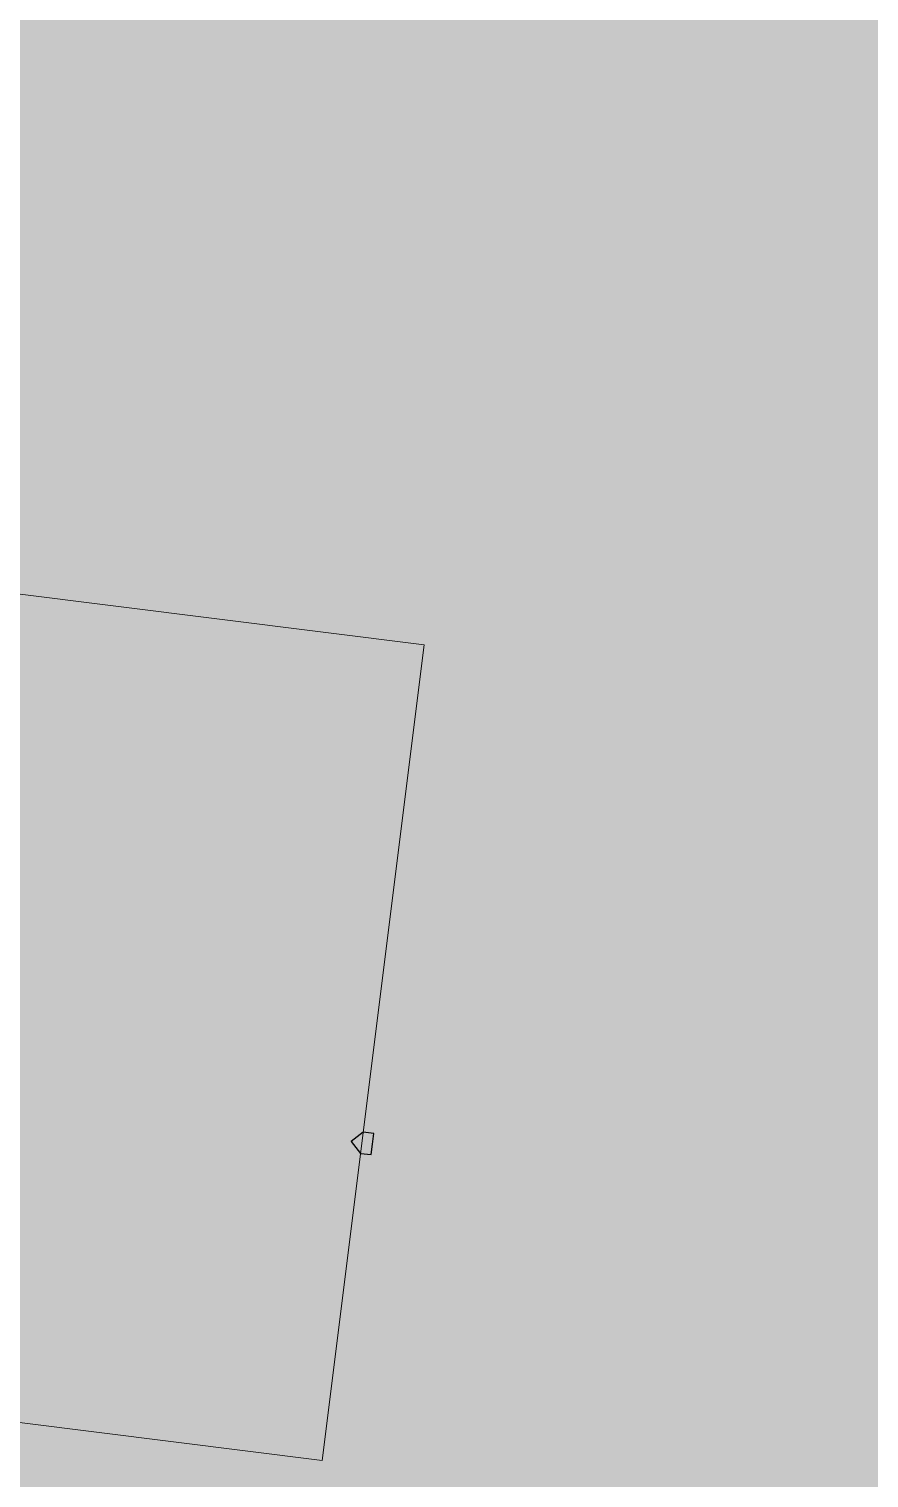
# Model space of a CAD drawing. Header units: metres. Extents: x -4 to 509425, y 7549 to 4732445.
# Drawn here: x 476054.81 to 476055.477, y 4719726.423 to 4719727.572 of the extents above; entities that cross this region are included whole.
import ezdxf

# ---------------------------------------------------------------- set-up
doc = ezdxf.new("R2010")
doc.units = ezdxf.units.M
doc.header["$LTSCALE"] = 0.01
doc.header["$MEASUREMENT"] = 0
doc.layers.get('0').update_dxf_attribs({"lineweight": 0})
doc.layers.add('_SUBESTACIÓN', color=1, linetype='Continuous')
doc.layers.add('SUBESTACION LA VID', color=253, linetype='Continuous')

# ---------------------------------------------------------------- blocks, each defined once
blk = doc.blocks.new('A$Cfff6051d')
at = {"layer": 'SUBESTACION LA VID', "transparency": 33554687}
h = blk.add_hatch(color=256, dxfattribs=at)
h.dxf.hatch_style = 2
h.paths.add_polyline_path([(476055.0824, 4719726.6875), (476055.0834, 4719726.6959), (476055.075, 4719726.6969), (476055.0656, 4719726.6896), (476055.0729, 4719726.6801), (476055.0813, 4719726.6791)])
h = blk.add_hatch(color=256, dxfattribs=at)
h.dxf.hatch_style = 2
h.paths.add_polyline_path([(476055.0824, 4719726.6875), (476055.0834, 4719726.6959), (476055.075, 4719726.6969), (476055.0656, 4719726.6896), (476055.0729, 4719726.6801), (476055.0813, 4719726.6791)])
at = {"layer": 'SUBESTACION LA VID', "lineweight": 15}
blk.add_lwpolyline([(476054.7119, 4719727.135), (476055.1235, 4719727.0834), (476055.0424, 4719726.4365), (476053.8496, 4719726.5861), (476053.9306, 4719727.2329), (476054.3339, 4719727.1824)], dxfattribs=at)
blk.add_lwpolyline([(476054.7119, 4719727.135), (476055.1235, 4719727.0834), (476055.0424, 4719726.4365), (476053.8496, 4719726.5861), (476053.9306, 4719727.2329), (476054.3339, 4719727.1824)], dxfattribs=at)
at = {"layer": 'SUBESTACION LA VID'}
blk.add_lwpolyline([(476055.0824, 4719726.6875), (476055.0834, 4719726.6959), (476055.075, 4719726.6969), (476055.0656, 4719726.6896), (476055.0729, 4719726.6801), (476055.0813, 4719726.6791)], close=True, dxfattribs=at)
blk.add_lwpolyline([(476055.0824, 4719726.6875), (476055.0834, 4719726.6959), (476055.075, 4719726.6969), (476055.0656, 4719726.6896), (476055.0729, 4719726.6801), (476055.0813, 4719726.6791)], close=True, dxfattribs=at)
at = {"layer": 'SUBESTACION LA VID', "lineweight": 0}
blk.add_lwpolyline([(476055.0824, 4719726.6875), (476055.0834, 4719726.6959), (476055.075, 4719726.6969), (476055.0656, 4719726.6896), (476055.0729, 4719726.6801), (476055.0813, 4719726.6791)], close=True, dxfattribs=at)
blk.add_lwpolyline([(476055.0824, 4719726.6875), (476055.0834, 4719726.6959), (476055.075, 4719726.6969), (476055.0656, 4719726.6896), (476055.0729, 4719726.6801), (476055.0813, 4719726.6791)], close=True, dxfattribs=at)

msp = doc.modelspace()

# ---------------------------------------------------------------- hatches: boundary and pattern name
at = {"layer": '_SUBESTACIÓN', "transparency": 33554559}
h = msp.add_hatch(color=1, dxfattribs=at)
h.dxf.hatch_style = 1
h.paths.add_polyline_path([(475968.6399, 4719805.825), (476089.9386, 4719790.615), (476078.1686, 4719696.74), (475956.8686, 4719711.9502)])

# ---------------------------------------------------------------- block references
at = {"linetype": 'Continuous'}
msp.add_blockref('A$Cfff6051d', (0, 0), dxfattribs=at)

doc.saveas('drawing.dxf')
